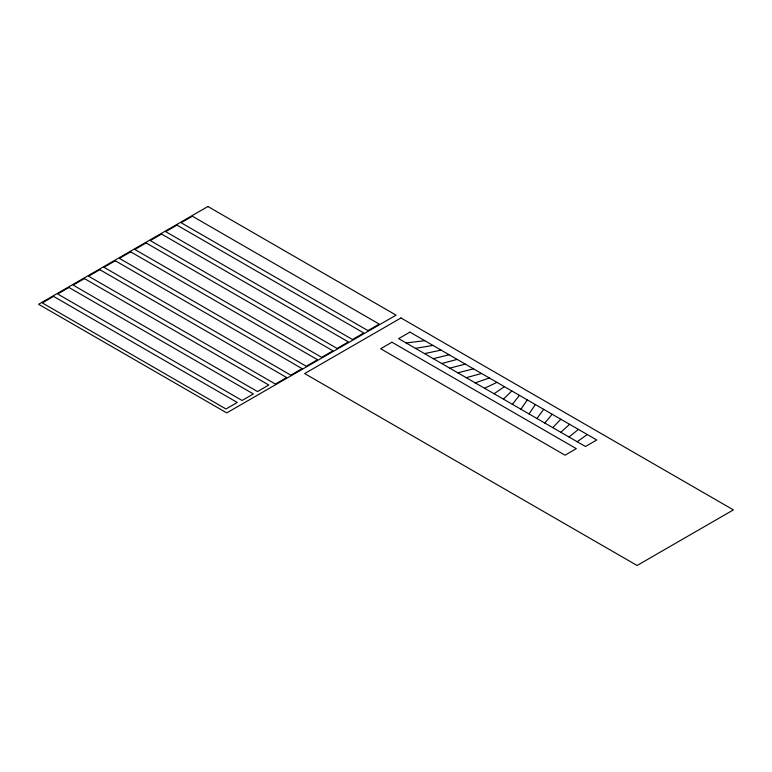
<?xml version="1.0" encoding="UTF-8"?>
<svg xmlns="http://www.w3.org/2000/svg" width="772" height="772" viewBox="0 0 772 772"><rect width="100%" height="100%" fill="white"/><g stroke="black" fill="none" stroke-linecap="round" stroke-linejoin="round"><path stroke-width="1.16" d="M529.052 413.937L535.334 404.528M520.936 409.257L527.247 399.867M536.945 418.492L543.652 409.334M512.415 404.335L519.421 395.341M544.82 423.046L552.163 414.246M552.781 427.64L560.819 419.244M503.421 399.143L511.826 390.96M560.858 432.301L569.582 424.301M569.012 437.01L578.402 429.396M577.215 441.748L587.26 434.511M494.061 393.739L504.386 386.666M484.565 388.258L496.956 382.372M475.205 382.854L489.38 378M466.249 377.682L481.564 373.484M441.709 363.515L457.159 359.405M449.758 368.157L465.304 364.104M457.815 372.808L473.497 368.823M433.333 358.681L449.121 354.753M424.542 353.605L441.082 350.121M415.423 348.336L432.967 345.431M406.13 342.971L424.745 340.684M207.929 206.51L38.6 304.274L226.746 412.904L396.084 315.14L207.929 206.51M53.557 296.4L42.277 302.913L225.984 408.977L237.265 402.463L53.557 296.4M68.988 287.493L57.697 294.007L242.08 400.465L253.37 393.942L68.988 287.493M84.418 278.586L73.128 285.1L257.51 391.558L268.801 385.035L84.418 278.586M99.839 269.679L88.548 276.193L275.382 384.06L286.673 377.537L99.839 269.679M115.269 260.762L103.979 267.286L290.812 375.153L302.103 368.63L115.269 260.762M130.7 251.865L119.409 258.379L306.243 366.246L317.533 359.723L130.7 251.865M146.13 242.948L134.839 249.472L321.673 357.339L332.954 350.816L146.13 242.948M161.551 234.051L150.26 240.565L337.094 348.433L348.384 341.909L161.551 234.051M176.981 225.135L165.69 231.658L352.524 339.526L363.815 333.002L176.981 225.135M192.411 216.228L181.121 222.751L367.954 330.619L379.235 324.095L192.411 216.228M400.986 317.967L304.67 373.571L637.093 565.49L733.4 509.887L400.986 317.967M391.935 342.218L380.654 348.732L565.036 455.19L576.327 448.667L391.935 342.218M409.922 332.124L398.632 338.647L585.456 446.505L596.746 439.992L409.922 332.124"/></g></svg>
